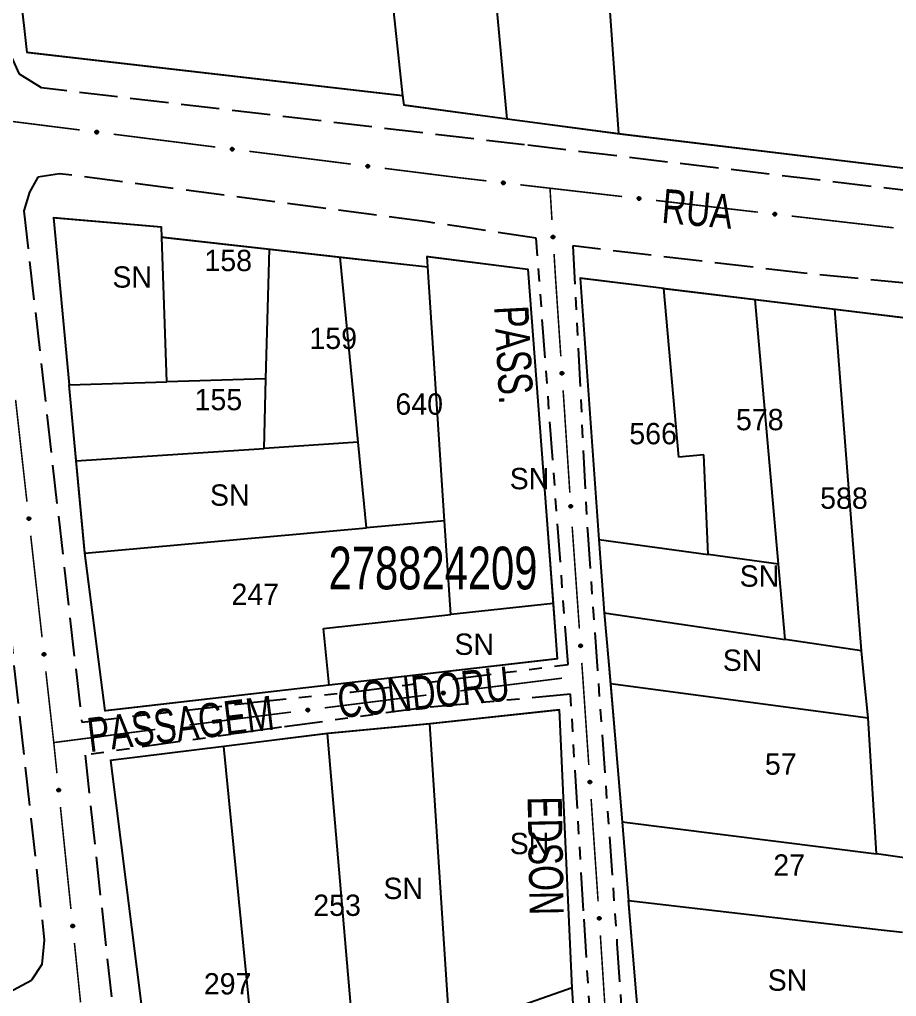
# Model space of a CAD drawing. Extents: x 203555 to 204724, y 4873703 to 4874787.
# Drawn here: x 204043.3 to 204146, y 4874334.5 to 4874449 of the extents above; entities that cross this region are included whole.
import ezdxf
from ezdxf.enums import TextEntityAlignment as Align

# ---------------------------------------------------------------- set-up
doc = ezdxf.new("R2010")
doc.units = 0
doc.header["$LTSCALE"] = 1.5
doc.header["$MEASUREMENT"] = 0
doc.linetypes.add('TRACO_11', pattern=[8, 3, -1, 3, -1])
doc.linetypes.add('TRACO_25', pattern=[8, 3, -1, 1, -1, 1, -1])
for name, color, linetype in [('CD_MALHA_LOTES', 7, 'CONTINUOUS'), ('CD_TXT_QUADRA', 7, 'CONTINUOUS'), ('RU-QUADRA', 210, 'CONTINUOUS'), ('SV-EIXO-RUA-N-PAV', 6, 'CONTINUOUS'), ('SV-EIXO-RUA-PAV', 20, 'CONTINUOUS'), ('SV-RUA-NAO-PAV', 7, 'CONTINUOUS'), ('SV-RUA-PAVIM', 7, 'CONTINUOUS'), ('SV-TXT-RUA-N-PAV', 7, 'CONTINUOUS'), ('SV-TXT-RUA-PAV', 7, 'CONTINUOUS'), ('Th_NmrPort', 1, 'CONTINUOUS')]:
    doc.layers.add(name, color=color, linetype=linetype)
doc.styles.add('ARIAL', font='ARIAL.SHX')

msp = doc.modelspace()

# ---------------------------------------------------------------- linework, layer by layer
at = {"layer": 'CD_MALHA_LOTES', "linetype": 'Continuous', "flags": 128}
for points in [[(204110.669597, 4874474.273511), (204112.244715, 4874452.127992), (204113.421786, 4874435.578853)], [(204100.391114, 4874437.32182), (204099.020913, 4874452.128158), (204097.095716, 4874472.931751)], [(204044.162449, 4874445.107003), (204043.367915, 4874452.12886), (204041.786301, 4874466.106689)], [(204088.182078, 4874440.041908), (204086.87314, 4874452.128311), (204085.888532, 4874461.219937)], [(204088.182078, 4874440.041908), (204044.162449, 4874445.107003)], [(204088.301531, 4874438.938908), (204088.182078, 4874440.041908)], [(204100.391114, 4874437.32182), (204088.301531, 4874438.938908)], [(204113.421786, 4874435.578853), (204100.391114, 4874437.32182)], [(204160.623454, 4874429.905369), (204113.421786, 4874435.578853)], [(204059.887091, 4874424.663925), (204047.247891, 4874425.743962)], [(204047.247891, 4874425.743962), (204049.082233, 4874406.186812)], [(204059.926718, 4874423.500231), (204059.887091, 4874424.663925)], [(204060.504549, 4874406.540238), (204059.926718, 4874423.500231)], [(204059.926718, 4874423.500231), (204072.555372, 4874422.07979)], [(204072.135786, 4874406.899502), (204072.555372, 4874422.07979)], [(204072.555372, 4874422.07979), (204080.813484, 4874421.150938)], [(204082.932221, 4874399.462028), (204080.813484, 4874421.150938)], [(204080.813484, 4874421.150938), (204091.078193, 4874419.996389)], [(204091.078193, 4874419.996389), (204090.99602, 4874421.230349)], [(204090.99602, 4874421.230349), (204102.820481, 4874419.72175)], [(204093.057688, 4874390.270843), (204091.078193, 4874419.996389)], [(204102.820481, 4874419.72175), (204105.753404, 4874380.57407)], [(204118.728178, 4874417.48487), (204108.929471, 4874418.677091)], [(204108.929471, 4874418.677091), (204111.137149, 4874388.086505)], [(204118.728178, 4874417.48487), (204129.43517, 4874416.182138)], [(204120.495704, 4874397.715637), (204118.728178, 4874417.48487)], [(204129.43517, 4874416.182138), (204138.75716, 4874415.04792)], [(204132.16624, 4874385.169479), (204129.43517, 4874416.182138)], [(204141.888458, 4874375.017146), (204138.75716, 4874415.04792)], [(204138.75716, 4874415.04792), (204151.47935, 4874413.499996)], [(204049.082233, 4874406.186812), (204060.504549, 4874406.540238)], [(204049.916678, 4874397.290227), (204049.082233, 4874406.186812)], [(204072.135786, 4874406.899502), (204060.504549, 4874406.540238)], [(204071.910172, 4874398.736985), (204072.135786, 4874406.899502)], [(204082.932221, 4874399.462028), (204071.910172, 4874398.736985)], [(204083.925553, 4874389.448162), (204082.932221, 4874399.462028)], [(204049.916678, 4874397.290227), (204071.910172, 4874398.736985)], [(204050.931006, 4874386.475805), (204049.916678, 4874397.290227)], [(204123.414896, 4874397.999219), (204120.495704, 4874397.715637)], [(204123.929199, 4874386.312071), (204123.414896, 4874397.999219)], [(204093.057688, 4874390.270843), (204083.925553, 4874389.448162)], [(204093.79026, 4874379.270005), (204093.057688, 4874390.270843)], [(204050.931006, 4874386.475805), (204083.925553, 4874389.448162)], [(204111.137149, 4874388.086505), (204111.758145, 4874379.4817)], [(204111.137149, 4874388.086505), (204123.929199, 4874386.312071)], [(204053.297262, 4874367.998407), (204050.931006, 4874386.475805)], [(204132.16624, 4874385.169479), (204123.929199, 4874386.312071)], [(204132.943566, 4874376.342553), (204132.16624, 4874385.169479)], [(204105.753404, 4874380.57407), (204093.79026, 4874379.270005)], [(204105.753404, 4874380.57407), (204106.239305, 4874374.088422)], [(204078.878251, 4874377.644494), (204093.79026, 4874379.270005)], [(204111.758145, 4874379.4817), (204112.46806, 4874371.203996)], [(204111.758145, 4874379.4817), (204132.943566, 4874376.342553)], [(204079.527408, 4874371.015706), (204078.878251, 4874377.644494)], [(204141.888458, 4874375.017146), (204132.943566, 4874376.342553)], [(204106.239305, 4874374.088422), (204079.527408, 4874371.015706)], [(204142.672449, 4874367.194908), (204142.17377, 4874372.170453), (204141.888458, 4874375.017146)], [(204079.527408, 4874371.015706), (204053.297262, 4874367.998407)], [(204112.46806, 4874371.203996), (204113.858229, 4874354.994411)], [(204112.46806, 4874371.203996), (204142.672449, 4874367.194908)], [(204106.498248, 4874368.10084), (204091.333588, 4874366.475752)], [(204107.989494, 4874335.543295), (204106.498248, 4874368.10084)], [(204143.637309, 4874351.26533), (204142.672449, 4874367.194908)], [(204091.333588, 4874366.475752), (204079.325809, 4874365.339643)], [(204093.657364, 4874330.514279), (204091.333588, 4874366.475752)], [(204079.325809, 4874365.339643), (204067.183843, 4874363.836744)], [(204082.670389, 4874326.659049), (204079.325809, 4874365.339643)], [(204067.183843, 4874363.836744), (204053.938872, 4874362.197318)], [(204071.276255, 4874322.660949), (204067.183843, 4874363.836744)], [(204053.938872, 4874362.197318), (204059.425802, 4874318.502732)], [(204113.858229, 4874354.994411), (204143.637309, 4874351.26533)], [(204113.858229, 4874354.994411), (204114.61271, 4874345.765766)], [(204148.03062, 4874350.638708), (204143.637309, 4874351.26533)], [(204115.980997, 4874329.029193), (204114.61271, 4874345.765766)], [(204144.177388, 4874342.348783), (204146.698655, 4874342.057384)], [(204107.989494, 4874335.543295), (204093.657364, 4874330.514279)], [(204108.807931, 4874322.726576), (204107.989494, 4874335.543295)]]:
    msp.add_lwpolyline(points, dxfattribs=at)
at = {"layer": 'CD_MALHA_LOTES', "linetype": 'Continuous'}
msp.add_lwpolyline([(204114.61271, 4874345.765766), (204144.177388, 4874342.348783)], dxfattribs=at)
at = {"layer": 'RU-QUADRA', "linetype": 'Continuous', "const_width": 0.18, "flags": 128}
for points in [[(204278.310946, 4874452.125898), (204277.96241, 4874415.801616), (204263.960346, 4874417.484618), (204203.123939, 4874424.796952), (204177.706944, 4874427.85199), (204160.623454, 4874429.905369), (204113.421786, 4874435.578853), (204100.391114, 4874437.32182), (204088.301531, 4874438.938908), (204088.182078, 4874440.041908), (204044.162449, 4874445.107003), (204043.367915, 4874452.12886)], [(204151.47935, 4874413.499996), (204138.75716, 4874415.04792), (204129.43517, 4874416.182138), (204118.728178, 4874417.48487), (204108.929471, 4874418.677091), (204111.137149, 4874388.086505), (204111.758145, 4874379.4817), (204112.46806, 4874371.203996), (204113.858229, 4874354.994411), (204114.61271, 4874345.765766), (204115.980997, 4874329.029193)], [(204109.603859, 4874310.26233), (204107.989494, 4874335.543295), (204106.498248, 4874368.10084), (204091.333588, 4874366.475752), (204079.325809, 4874365.339643), (204067.183843, 4874363.836744), (204053.938872, 4874362.197318), (204059.425802, 4874318.502732)]]:
    msp.add_lwpolyline(points, dxfattribs=at)
msp.add_lwpolyline([(204053.297262, 4874367.998407), (204106.239305, 4874374.088422), (204102.820481, 4874419.72175), (204090.99602, 4874421.230349), (204091.078193, 4874419.996389), (204059.926718, 4874423.500231), (204059.887091, 4874424.663925), (204047.247891, 4874425.743962), (204049.082233, 4874406.186812), (204049.916678, 4874397.290227), (204050.931006, 4874386.475805)], close=True, dxfattribs=at)
at = {"layer": 'SV-EIXO-RUA-N-PAV', "const_width": 0.18}
for points in [[(204105.445066, 4874428.49592), (204105.400585, 4874429.217137)], [(204105.629737, 4874425.501609), (204105.445066, 4874428.49592)], [(204106.054149, 4874418.62007), (204105.875965, 4874421.509195)], [(204106.061245, 4874418.514924), (204106.054149, 4874418.62007)], [(204106.667228, 4874409.535348), (204106.061245, 4874418.514924)], [(204107.081178, 4874403.401374), (204106.936554, 4874405.544425)], [(204107.136705, 4874402.551111), (204107.081178, 4874403.401374)], [(204107.723211, 4874393.570241), (204107.136705, 4874402.551111)], [(204108.841375, 4874377.609381), (204107.996419, 4874389.579596)], [(204109.228601, 4874372.123686), (204109.123028, 4874373.619309)], [(204094.896349, 4874370.337736), (204106.804254, 4874371.821587)], [(204109.262728, 4874371.624195), (204109.228601, 4874372.123686)], [(204109.944368, 4874361.647454), (204109.262728, 4874371.624195)], [(204079.020738, 4874368.346517), (204090.927395, 4874369.840342)], [(204068.106705, 4874366.974018), (204068.941071, 4874367.081909)], [(204068.941071, 4874367.081909), (204075.051852, 4874367.848576)], [(204063.147991, 4874366.332805), (204068.106705, 4874366.974018)], [(204047.280105, 4874364.280922), (204059.181019, 4874365.819834)], [(204110.255629, 4874357.091723), (204110.217025, 4874357.656757)], [(204110.285161, 4874356.659081), (204110.255629, 4874357.091723)], [(204111.034271, 4874345.684619), (204110.285161, 4874356.659081)], [(204112.029588, 4874330.342297), (204111.299871, 4874341.693454)]]:
    msp.add_lwpolyline(points, dxfattribs=at)
at = {"layer": 'SV-EIXO-RUA-N-PAV'}
for points in [[(204105.651824, 4874423.355218), (204105.614722, 4874423.387084), (204105.589351, 4874423.422059), (204105.576586, 4874423.45732), (204105.573431, 4874423.49142), (204105.574132, 4874423.526671), (204105.58268, 4874423.562054), (204105.600867, 4874423.599224), (204105.632572, 4874423.636667), (204105.670108, 4874423.660302), (204105.704008, 4874423.674666), (204105.739377, 4874423.680003), (204105.773609, 4874423.678748), (204105.81007, 4874423.668653), (204105.847558, 4874423.649855), (204105.884436, 4874423.617063), (204105.909074, 4874423.582605), (204105.920526, 4874423.548174), (204105.925666, 4874423.512583), (204105.924519, 4874423.476604), (204105.915928, 4874423.44192), (204105.896933, 4874423.404209), (204105.864085, 4874423.368239), (204105.829997, 4874423.343273), (204105.795736, 4874423.331341), (204105.760583, 4874423.327069), (204105.725219, 4874423.327343), (204105.689293, 4874423.334455), (204105.651824, 4874423.355218)], [(204106.701735, 4874407.38912), (204106.664449, 4874407.420771), (204106.638876, 4874407.455598), (204106.625908, 4874407.490785), (204106.622555, 4874407.524867), (204106.623053, 4874407.56012), (204106.631396, 4874407.595552), (204106.649367, 4874407.632827), (204106.680855, 4874407.670453), (204106.718254, 4874407.694305), (204106.75207, 4874407.708865), (204106.787407, 4874407.714407), (204106.821646, 4874407.71335), (204106.858165, 4874407.703466), (204106.895761, 4874407.684885), (204106.932829, 4874407.652307), (204106.957665, 4874407.617992), (204106.969316, 4874407.583628), (204106.974662, 4874407.548067), (204106.973723, 4874407.512082), (204106.965333, 4874407.477349), (204106.946556, 4874407.439529), (204106.913917, 4874407.403369), (204106.879974, 4874407.378206), (204106.845783, 4874407.366077), (204106.810655, 4874407.361601), (204106.77529, 4874407.36167), (204106.739324, 4874407.368574), (204106.701735, 4874407.38912)], [(204107.727624, 4874391.813462), (204107.690407, 4874391.845194), (204107.66491, 4874391.880076), (204107.652017, 4874391.915291), (204107.648739, 4874391.94938), (204107.649313, 4874391.984632), (204107.657733, 4874392.020046), (204107.675785, 4874392.057282), (204107.707354, 4874392.094839), (204107.744805, 4874392.11861), (204107.778653, 4874392.133097), (204107.814002, 4874392.138562), (204107.848238, 4874392.137431), (204107.884735, 4874392.127468), (204107.922291, 4874392.108805), (204107.959288, 4874392.076147), (204107.98405, 4874392.041778), (204107.995626, 4874392.007389), (204108.000895, 4874391.971817), (204107.999878, 4874391.935834), (204107.991413, 4874391.901118), (204107.972554, 4874391.863339), (204107.939837, 4874391.82725), (204107.905839, 4874391.802162), (204107.871622, 4874391.790106), (204107.836484, 4874391.785707), (204107.80112, 4874391.785853), (204107.765168, 4874391.792835), (204107.727624, 4874391.813462)], [(204108.882511, 4874375.46327), (204108.845128, 4874375.494806), (204108.819447, 4874375.529554), (204108.80637, 4874375.564701), (204108.802912, 4874375.598772), (204108.803301, 4874375.634027), (204108.811535, 4874375.669484), (204108.829391, 4874375.706814), (204108.860762, 4874375.744537), (204108.898087, 4874375.768504), (204108.931859, 4874375.783169), (204108.967178, 4874375.78882), (204109.00142, 4874375.787869), (204109.037969, 4874375.778098), (204109.075623, 4874375.759633), (204109.112791, 4874375.72717), (204109.137733, 4874375.692931), (204109.14949, 4874375.658604), (204109.154946, 4874375.62306), (204109.154118, 4874375.587072), (204109.145835, 4874375.552313), (204109.127176, 4874375.514435), (204109.094648, 4874375.478174), (204109.060783, 4874375.452907), (204109.02663, 4874375.440672), (204108.991516, 4874375.436088), (204108.956151, 4874375.436048), (204108.920163, 4874375.442841), (204108.882511, 4874375.46327)], [(204092.755572, 4874370.180651), (204092.785031, 4874370.219692), (204092.818333, 4874370.247221), (204092.852717, 4874370.262188), (204092.88655, 4874370.267491), (204092.921774, 4874370.269018), (204092.957627, 4874370.262722), (204092.995871, 4874370.24692), (204093.035242, 4874370.217643), (204093.061202, 4874370.181675), (204093.077678, 4874370.14875), (204093.085239, 4874370.11379), (204093.086149, 4874370.079546), (204093.078378, 4874370.042521), (204093.061986, 4874370.00392), (204093.031589, 4874369.965044), (204092.998755, 4874369.938278), (204092.965117, 4874369.924675), (204092.929922, 4874369.917296), (204092.893942, 4874369.916169), (204092.858784, 4874369.922552), (204092.819949, 4874369.939126), (204092.781975, 4874369.969636), (204092.754906, 4874370.002079), (204092.740834, 4874370.035517), (204092.73435, 4874370.070331), (204092.732389, 4874370.105641), (204092.737217, 4874370.141945), (204092.755572, 4874370.180651)], [(204076.880029, 4874368.188885), (204076.909488, 4874368.227926), (204076.94279, 4874368.255455), (204076.977174, 4874368.270422), (204077.011007, 4874368.275725), (204077.046231, 4874368.277252), (204077.082084, 4874368.270956), (204077.120328, 4874368.255154), (204077.159699, 4874368.225877), (204077.185659, 4874368.189909), (204077.202135, 4874368.156984), (204077.209696, 4874368.122023), (204077.210606, 4874368.08778), (204077.202835, 4874368.050755), (204077.186443, 4874368.012154), (204077.156046, 4874367.973278), (204077.123212, 4874367.946512), (204077.089574, 4874367.932909), (204077.054379, 4874367.92553), (204077.018399, 4874367.924403), (204076.983241, 4874367.930786), (204076.944406, 4874367.94736), (204076.906432, 4874367.97787), (204076.879363, 4874368.010313), (204076.865291, 4874368.043751), (204076.858807, 4874368.078565), (204076.856846, 4874368.113875), (204076.861674, 4874368.150179), (204076.880029, 4874368.188885)], [(204061.007894, 4874366.167065), (204061.037205, 4874366.206217), (204061.070402, 4874366.233873), (204061.10473, 4874366.24897), (204061.138542, 4874366.254401), (204061.17376, 4874366.256061), (204061.209636, 4874366.249901), (204061.247941, 4874366.234244), (204061.287422, 4874366.205117), (204061.313517, 4874366.169247), (204061.330119, 4874366.136385), (204061.337812, 4874366.101453), (204061.338852, 4874366.067213), (204061.331221, 4874366.030159), (204061.314975, 4874365.991496), (204061.284725, 4874365.952505), (204061.251993, 4874365.925615), (204061.218407, 4874365.911885), (204061.18324, 4874365.904373), (204061.147265, 4874365.903109), (204061.112083, 4874365.909359), (204061.073185, 4874365.925786), (204061.035096, 4874365.956152), (204061.007905, 4874365.988492), (204060.993706, 4874366.021877), (204060.98709, 4874366.056666), (204060.984995, 4874366.091968), (204060.989686, 4874366.12829), (204061.007894, 4874366.167065)], [(204109.980666, 4874359.501256), (204109.943354, 4874359.532876), (204109.917752, 4874359.567682), (204109.904754, 4874359.602858), (204109.901373, 4874359.636936), (204109.901841, 4874359.67219), (204109.910155, 4874359.70763), (204109.928094, 4874359.744919), (204109.959551, 4874359.782571), (204109.99693, 4874359.806454), (204110.030734, 4874359.821042), (204110.066067, 4874359.826614), (204110.100306, 4874359.825585), (204110.136833, 4874359.815732), (204110.174445, 4874359.797183), (204110.21154, 4874359.764636), (204110.236405, 4874359.730341), (204110.248084, 4874359.695987), (204110.25346, 4874359.660431), (204110.252551, 4874359.624445), (204110.24419, 4874359.589704), (204110.225445, 4874359.551869), (204110.192836, 4874359.515682), (204110.158914, 4874359.490491), (204110.124733, 4874359.478333), (204110.089609, 4874359.473828), (204110.054244, 4874359.473868), (204110.018272, 4874359.480741), (204109.980666, 4874359.501256)], [(204111.070433, 4874343.538418), (204111.033123, 4874343.570041), (204111.007523, 4874343.604848), (204110.994527, 4874343.640025), (204110.991149, 4874343.674104), (204110.991619, 4874343.709358), (204110.999935, 4874343.744796), (204111.017877, 4874343.782085), (204111.049336, 4874343.819735), (204111.086717, 4874343.843616), (204111.120522, 4874343.858202), (204111.155855, 4874343.863771), (204111.190094, 4874343.86274), (204111.22662, 4874343.852885), (204111.264231, 4874343.834333), (204111.301324, 4874343.801784), (204111.326187, 4874343.767487), (204111.337864, 4874343.733133), (204111.343238, 4874343.697576), (204111.342326, 4874343.66159), (204111.333963, 4874343.62685), (204111.315216, 4874343.589016), (204111.282604, 4874343.552831), (204111.248681, 4874343.527642), (204111.214499, 4874343.515486), (204111.179374, 4874343.510984), (204111.144009, 4874343.511025), (204111.108038, 4874343.517902), (204111.070433, 4874343.538418)]]:
    msp.add_lwpolyline(points, close=True, dxfattribs=at)
for points in [[(204105.589351, 4874423.422059), (204105.574132, 4874423.526671)], [(204105.600173, 4874423.406959), (204105.579936, 4874423.535587)], [(204105.614722, 4874423.387084), (204105.58268, 4874423.562054)], [(204105.632319, 4874423.373397), (204105.592649, 4874423.573283)], [(204105.651824, 4874423.355218), (204105.600867, 4874423.599224)], [(204105.672301, 4874423.345786), (204105.618814, 4874423.614543)], [(204105.689293, 4874423.334455), (204105.632572, 4874423.636667)], [(204105.707106, 4874423.335629), (204105.651182, 4874423.643882)], [(204105.725219, 4874423.327343), (204105.670108, 4874423.660302)], [(204105.741574, 4874423.330919), (204105.685585, 4874423.662409)], [(204105.760583, 4874423.327069), (204105.704008, 4874423.674666)], [(204105.77843, 4874423.331825), (204105.724409, 4874423.67574)], [(204105.795736, 4874423.331341), (204105.739377, 4874423.680003)], [(204105.813421, 4874423.340818), (204105.757179, 4874423.676394)], [(204105.829997, 4874423.343273), (204105.773609, 4874423.678748)], [(204105.847907, 4874423.357984), (204105.793178, 4874423.669045)], [(204105.864085, 4874423.368239), (204105.81007, 4874423.668653)], [(204105.878746, 4874423.389962), (204105.829512, 4874423.656247)], [(204105.896933, 4874423.404209), (204105.847558, 4874423.649855)], [(204105.903716, 4874423.428414), (204105.866938, 4874423.625745)], [(204105.915928, 4874423.44192), (204105.884436, 4874423.617063)], [(204105.919322, 4874423.463555), (204105.897639, 4874423.59346)], [(204105.924519, 4874423.476604), (204105.909074, 4874423.582605)], [(204106.638876, 4874407.455598), (204106.623053, 4874407.56012)], [(204106.649786, 4874407.440562), (204106.628805, 4874407.56907)], [(204106.664449, 4874407.420771), (204106.631396, 4874407.595552)], [(204106.682126, 4874407.407186), (204106.6413, 4874407.606839)], [(204106.701735, 4874407.38912), (204106.649367, 4874407.632827)], [(204106.722267, 4874407.379807), (204106.667225, 4874407.64825)], [(204106.739324, 4874407.368574), (204106.680855, 4874407.670453)], [(204106.757129, 4874407.369851), (204106.699423, 4874407.677776)], [(204106.77529, 4874407.36167), (204106.718254, 4874407.694305)], [(204106.791624, 4874407.365341), (204106.733718, 4874407.696501)], [(204106.810655, 4874407.361601), (204106.75207, 4874407.708865)], [(204106.828475, 4874407.36646), (204106.772464, 4874407.710057)], [(204106.845783, 4874407.366077), (204106.787407, 4874407.714407)], [(204106.863413, 4874407.375656), (204106.80523, 4874407.710901)], [(204106.879974, 4874407.378206), (204106.821646, 4874407.71335)], [(204106.897799, 4874407.39302), (204106.841271, 4874407.70376)], [(204106.913917, 4874407.403369), (204106.858165, 4874407.703466)], [(204106.928452, 4874407.425177), (204106.877678, 4874407.691173)], [(204106.946556, 4874407.439529), (204106.895761, 4874407.684885)], [(204106.9532, 4874407.463773), (204106.91528, 4874407.660887)], [(204106.965333, 4874407.477349), (204106.932829, 4874407.652307)], [(204106.968601, 4874407.499003), (204106.946167, 4874407.628781)], [(204106.973723, 4874407.512082), (204106.957665, 4874407.617992)], [(204107.66491, 4874391.880076), (204107.649313, 4874391.984632)], [(204107.675786, 4874391.865016), (204107.655084, 4874391.99357)], [(204107.690407, 4874391.845194), (204107.657733, 4874392.020046)], [(204107.708054, 4874391.83157), (204107.667661, 4874392.031312)], [(204107.727624, 4874391.813462), (204107.675785, 4874392.057282)], [(204107.748136, 4874391.804104), (204107.693677, 4874392.072666)], [(204107.765168, 4874391.792835), (204107.707354, 4874392.094839)], [(204107.782977, 4874391.794073), (204107.725939, 4874392.102122)], [(204107.80112, 4874391.785853), (204107.744805, 4874392.11861)], [(204107.817462, 4874391.789488), (204107.760274, 4874392.120773)], [(204107.836484, 4874391.785707), (204107.778653, 4874392.133097)], [(204107.854315, 4874391.790527), (204107.799049, 4874392.134245)], [(204107.871622, 4874391.790106), (204107.814002, 4874392.138562)], [(204107.889272, 4874391.799647), (204107.831817, 4874392.135017)], [(204107.905839, 4874391.802162), (204107.848238, 4874392.137431)], [(204107.923696, 4874391.816937), (204107.867842, 4874392.127798)], [(204107.939837, 4874391.82725), (204107.884735, 4874392.127468)], [(204107.954419, 4874391.849027), (204107.904222, 4874392.115132)], [(204107.972554, 4874391.863339), (204107.922291, 4874392.108805)], [(204107.97925, 4874391.887569), (204107.941758, 4874392.084765)], [(204107.991413, 4874391.901118), (204107.959288, 4874392.076147)], [(204107.994728, 4874391.922766), (204107.972576, 4874392.052592)], [(204107.999878, 4874391.935834), (204107.98405, 4874392.041778)], [(204108.819447, 4874375.529554), (204108.803301, 4874375.634027)], [(204108.830403, 4874375.514551), (204108.809025, 4874375.642994)], [(204108.845128, 4874375.494806), (204108.811535, 4874375.669484)], [(204108.862846, 4874375.481275), (204108.821404, 4874375.680802)], [(204108.882511, 4874375.46327), (204108.829391, 4874375.706814)], [(204108.903072, 4874375.454021), (204108.847201, 4874375.722292)], [(204108.920163, 4874375.442841), (204108.860762, 4874375.744537)], [(204108.937965, 4874375.444172), (204108.879308, 4874375.751917)], [(204108.956151, 4874375.436048), (204108.898087, 4874375.768504)], [(204108.972474, 4874375.439769), (204108.913544, 4874375.770749)], [(204108.991516, 4874375.436088), (204108.931859, 4874375.783169)], [(204109.00932, 4874375.441002), (204108.952249, 4874375.784424)], [(204109.02663, 4874375.440672), (204108.967178, 4874375.78882)], [(204109.04423, 4874375.450306), (204108.985012, 4874375.785369)], [(204109.060783, 4874375.452907), (204109.00142, 4874375.787869)], [(204109.078562, 4874375.467776), (204109.021074, 4874375.778339)], [(204109.094648, 4874375.478174), (204109.037969, 4874375.778098)], [(204109.109116, 4874375.500027), (204109.057521, 4874375.765865)], [(204109.127176, 4874375.514435), (204109.075623, 4874375.759633)], [(204109.133744, 4874375.538699), (204109.095216, 4874375.735696)], [(204109.145835, 4874375.552313), (204109.112791, 4874375.72717)], [(204109.149037, 4874375.573977), (204109.126202, 4874375.703685)], [(204109.154118, 4874375.587072), (204109.137733, 4874375.692931)], [(204092.732389, 4874370.105641), (204093.061202, 4874370.181675)], [(204092.73435, 4874370.070331), (204093.077678, 4874370.14875)], [(204092.736991, 4874370.089545), (204093.064282, 4874370.166363)], [(204092.737217, 4874370.141945), (204093.035242, 4874370.217643)], [(204092.739514, 4874370.124242), (204093.043619, 4874370.199526)], [(204092.740223, 4874370.052819), (204093.080039, 4874370.128458)], [(204092.740834, 4874370.035517), (204093.085239, 4874370.11379)], [(204092.747453, 4874370.159618), (204093.012294, 4874370.229976)], [(204092.751409, 4874370.018467), (204093.082762, 4874370.095795)], [(204092.754906, 4874370.002079), (204093.086149, 4874370.079546)], [(204092.755572, 4874370.180651), (204092.995871, 4874370.24692)], [(204092.770719, 4874369.985134), (204093.077701, 4874370.059404)], [(204092.772482, 4874370.201265), (204092.969464, 4874370.253483)], [(204092.781975, 4874369.969636), (204093.078378, 4874370.042521)], [(204092.785031, 4874370.219692), (204092.957627, 4874370.262722)], [(204092.803947, 4874370.235467), (204092.93104, 4874370.263789)], [(204092.804582, 4874369.956377), (204093.067225, 4874370.022334)], [(204092.818333, 4874370.247221), (204092.921774, 4874370.269018)], [(204092.819949, 4874369.939126), (204093.061986, 4874370.00392)], [(204092.844534, 4874369.933885), (204093.039147, 4874369.983056)], [(204092.858784, 4874369.922552), (204093.031589, 4874369.965044)], [(204092.88059, 4874369.920531), (204093.008867, 4874369.950377)], [(204092.893942, 4874369.916169), (204092.998755, 4874369.938278)], [(204076.856846, 4874368.113875), (204077.185659, 4874368.189909)], [(204076.858807, 4874368.078565), (204077.202135, 4874368.156984)], [(204076.861448, 4874368.097779), (204077.188739, 4874368.174597)], [(204076.861674, 4874368.150179), (204077.159699, 4874368.225877)], [(204076.863971, 4874368.132476), (204077.168076, 4874368.20776)], [(204076.86468, 4874368.061053), (204077.204496, 4874368.136692)], [(204076.865291, 4874368.043751), (204077.209696, 4874368.122023)], [(204076.87191, 4874368.167852), (204077.136751, 4874368.23821)], [(204076.875866, 4874368.026701), (204077.207219, 4874368.104029)], [(204076.879363, 4874368.010313), (204077.210606, 4874368.08778)], [(204076.880029, 4874368.188885), (204077.120328, 4874368.255154)], [(204076.895176, 4874367.993368), (204077.202158, 4874368.067638)], [(204076.896939, 4874368.209499), (204077.093921, 4874368.261716)], [(204076.906432, 4874367.97787), (204077.202835, 4874368.050755)], [(204076.909488, 4874368.227926), (204077.082084, 4874368.270956)], [(204076.928404, 4874368.243701), (204077.055497, 4874368.272023)], [(204076.929039, 4874367.964611), (204077.191682, 4874368.030568)], [(204076.94279, 4874368.255455), (204077.046231, 4874368.277252)], [(204076.944406, 4874367.94736), (204077.186443, 4874368.012154)], [(204076.968991, 4874367.942119), (204077.163604, 4874367.99129)], [(204076.983241, 4874367.930786), (204077.156046, 4874367.973278)], [(204077.005047, 4874367.928765), (204077.133324, 4874367.958611)], [(204077.018399, 4874367.924403), (204077.123212, 4874367.946512)], [(204060.984995, 4874366.091968), (204061.313517, 4874366.169247)], [(204060.98709, 4874366.056666), (204061.330119, 4874366.136385)], [(204060.989658, 4874366.075889), (204061.316656, 4874366.153946)], [(204060.989686, 4874366.12829), (204061.287422, 4874366.205117)], [(204060.99205, 4874366.110596), (204061.295867, 4874366.187031)], [(204060.99303, 4874366.039176), (204061.332557, 4874366.116102)], [(204060.993706, 4874366.021877), (204061.337812, 4874366.101453)], [(204060.999854, 4874366.146002), (204061.264427, 4874366.217363)], [(204061.004346, 4874366.004867), (204061.335403, 4874366.083449)], [(204061.007894, 4874366.167065), (204061.247941, 4874366.234244)], [(204061.007905, 4874365.988492), (204061.338852, 4874366.067213)], [(204061.023781, 4874365.971607), (204061.33048, 4874366.047039)], [(204061.024726, 4874366.187743), (204061.221508, 4874366.240706)], [(204061.035096, 4874365.956152), (204061.331221, 4874366.030159)], [(204061.037205, 4874366.206217), (204061.209636, 4874366.249901)], [(204061.056061, 4874366.222064), (204061.183045, 4874366.250867)], [(204061.070402, 4874366.233873), (204061.17376, 4874366.256061)], [(204061.057753, 4874365.942979), (204061.320144, 4874366.00993)], [(204061.073185, 4874365.925786), (204061.314975, 4874365.991496)], [(204061.09779, 4874365.920638), (204061.292216, 4874365.970545)], [(204061.112083, 4874365.909359), (204061.284725, 4874365.952505)], [(204061.133897, 4874365.907421), (204061.262059, 4874365.937752)], [(204061.147265, 4874365.903109), (204061.251993, 4874365.925615)], [(204109.917752, 4874359.567682), (204109.901841, 4874359.67219)], [(204109.928674, 4874359.552654), (204109.907585, 4874359.681145)], [(204109.943354, 4874359.532876), (204109.910155, 4874359.70763)], [(204109.961042, 4874359.519305), (204109.920049, 4874359.718925)], [(204109.980666, 4874359.501256), (204109.928094, 4874359.744919)], [(204110.001206, 4874359.49196), (204109.94594, 4874359.760357)], [(204110.018272, 4874359.480741), (204109.959551, 4874359.782571)], [(204110.036076, 4874359.482033), (204109.978113, 4874359.789909)], [(204110.054244, 4874359.473868), (204109.99693, 4874359.806454)], [(204110.070575, 4874359.477552), (204110.012392, 4874359.808664)], [(204110.089609, 4874359.473828), (204110.030734, 4874359.821042)], [(204110.107425, 4874359.478702), (204110.051127, 4874359.822252)], [(204110.124733, 4874359.478333), (204110.066067, 4874359.826614)], [(204110.142355, 4874359.487927), (204110.083893, 4874359.823123)], [(204110.158914, 4874359.490491), (204110.100306, 4874359.825585)], [(204110.176727, 4874359.50532), (204110.119939, 4874359.816012)], [(204110.192836, 4874359.515682), (204110.136833, 4874359.815732)], [(204110.207353, 4874359.537502), (204110.156357, 4874359.803455)], [(204110.225445, 4874359.551869), (204110.174445, 4874359.797183)], [(204110.232068, 4874359.576118), (204110.193984, 4874359.773201)], [(204110.24419, 4874359.589704), (204110.21154, 4874359.764636)], [(204110.247441, 4874359.611361), (204110.224898, 4874359.741121)], [(204110.252551, 4874359.624445), (204110.236405, 4874359.730341)], [(204111.007523, 4874343.604848), (204110.991619, 4874343.709358)], [(204111.018444, 4874343.58982), (204110.997364, 4874343.718312)], [(204111.033123, 4874343.570041), (204110.999935, 4874343.744796)], [(204111.05081, 4874343.556469), (204111.00983, 4874343.756091)], [(204111.070433, 4874343.538418), (204111.017877, 4874343.782085)], [(204111.090972, 4874343.529121), (204111.035723, 4874343.797522)], [(204111.108038, 4874343.517902), (204111.049336, 4874343.819735)], [(204111.125842, 4874343.519192), (204111.067899, 4874343.827072)], [(204111.144009, 4874343.511025), (204111.086717, 4874343.843616)], [(204111.160341, 4874343.514708), (204111.102179, 4874343.845824)], [(204111.179374, 4874343.510984), (204111.120522, 4874343.858202)], [(204111.19719, 4874343.515856), (204111.140915, 4874343.85941)], [(204111.214499, 4874343.515486), (204111.155855, 4874343.863771)], [(204111.232121, 4874343.525079), (204111.17368, 4874343.860279)], [(204111.248681, 4874343.527642), (204111.190094, 4874343.86274)], [(204111.266494, 4874343.54247), (204111.209726, 4874343.853165)], [(204111.282604, 4874343.552831), (204111.22662, 4874343.852885)], [(204111.297122, 4874343.57465), (204111.246143, 4874343.840606)], [(204111.315216, 4874343.589016), (204111.264231, 4874343.834333)], [(204111.32184, 4874343.613265), (204111.283769, 4874343.81035)], [(204111.333963, 4874343.62685), (204111.301324, 4874343.801784)], [(204111.337215, 4874343.648507), (204111.31468, 4874343.778268)], [(204111.342326, 4874343.66159), (204111.326187, 4874343.767487)]]:
    msp.add_lwpolyline(points, dxfattribs=at)
at = {"layer": 'SV-EIXO-RUA-PAV', "const_width": 0.18}
for points in [[(204039.253664, 4874437.437256), (204050.325786, 4874436.043379)], [(204054.294461, 4874435.543759), (204066.200485, 4874434.044901)], [(204070.16916, 4874433.545281), (204082.075185, 4874432.046423)], [(204086.04386, 4874431.546803), (204093.98121, 4874430.547565)], [(204093.98121, 4874430.547565), (204094.707315, 4874430.456155)], [(204094.707315, 4874430.456155), (204097.953758, 4874430.079993)], [(204101.927174, 4874429.619597), (204104.907237, 4874429.2743)], [(204104.907237, 4874429.2743), (204105.400585, 4874429.217137)], [(204105.400585, 4874429.217137), (204113.848067, 4874428.243986)], [(204117.821786, 4874427.786212), (204129.742943, 4874426.412892)], [(204133.716663, 4874425.955119), (204145.63782, 4874424.581798)], [(204042.80791, 4874404.429512), (204044.136387, 4874392.503274)], [(204044.579212, 4874388.527861), (204045.907689, 4874376.601623)], [(204046.350515, 4874372.626211), (204047.236166, 4874364.675386)], [(204047.236166, 4874364.675386), (204047.280105, 4874364.280922)], [(204047.280105, 4874364.280922), (204047.64968, 4874360.696829)], [(204048.059966, 4874356.717927), (204049.290824, 4874344.781219)], [(204049.70111, 4874340.802317), (204050.419111, 4874333.839237)]]:
    msp.add_lwpolyline(points, dxfattribs=at)
at = {"layer": 'SV-EIXO-RUA-PAV'}
for points in [[(204052.181318, 4874435.920734), (204052.219521, 4874435.951271), (204052.258599, 4874435.969704), (204052.295618, 4874435.975697), (204052.329711, 4874435.972464), (204052.364217, 4874435.965227), (204052.397397, 4874435.950256), (204052.430542, 4874435.925482), (204052.461444, 4874435.887373), (204052.477696, 4874435.8461), (204052.485514, 4874435.810122), (204052.484189, 4874435.774377), (204052.476597, 4874435.740974), (204052.459906, 4874435.707023), (204052.434472, 4874435.673679), (204052.3954, 4874435.643533), (204052.356965, 4874435.625724), (204052.321007, 4874435.620868), (204052.28508, 4874435.622427), (204052.249941, 4874435.630237), (204052.217455, 4874435.645122), (204052.183929, 4874435.67079), (204052.154686, 4874435.709748), (204052.136486, 4874435.74788), (204052.131126, 4874435.78376), (204052.133458, 4874435.819096), (204052.140295, 4874435.853793), (204052.153956, 4874435.887773), (204052.181318, 4874435.920734)], [(204068.056017, 4874433.922256), (204068.094221, 4874433.952793), (204068.133299, 4874433.971227), (204068.170317, 4874433.97722), (204068.204411, 4874433.973986), (204068.238917, 4874433.966749), (204068.272097, 4874433.951778), (204068.305242, 4874433.927004), (204068.336144, 4874433.888895), (204068.352396, 4874433.847622), (204068.360213, 4874433.811644), (204068.358888, 4874433.7759), (204068.351297, 4874433.742496), (204068.334605, 4874433.708545), (204068.309171, 4874433.675201), (204068.2701, 4874433.645055), (204068.231665, 4874433.627246), (204068.195706, 4874433.62239), (204068.15978, 4874433.623949), (204068.12464, 4874433.63176), (204068.092155, 4874433.646644), (204068.058628, 4874433.672312), (204068.029385, 4874433.71127), (204068.011186, 4874433.749402), (204068.005825, 4874433.785282), (204068.008157, 4874433.820618), (204068.014995, 4874433.855316), (204068.028656, 4874433.889295), (204068.056017, 4874433.922256)], [(204083.930717, 4874431.923778), (204083.96892, 4874431.954315), (204084.007999, 4874431.972749), (204084.045017, 4874431.978742), (204084.07911, 4874431.975508), (204084.113616, 4874431.968271), (204084.146796, 4874431.9533), (204084.179941, 4874431.928526), (204084.210844, 4874431.890418), (204084.227096, 4874431.849144), (204084.234913, 4874431.813166), (204084.233588, 4874431.777422), (204084.225996, 4874431.744018), (204084.209305, 4874431.710067), (204084.183871, 4874431.676723), (204084.144799, 4874431.646577), (204084.106364, 4874431.628769), (204084.070406, 4874431.623912), (204084.034479, 4874431.625471), (204083.99934, 4874431.633282), (204083.966854, 4874431.648166), (204083.933328, 4874431.673835), (204083.904085, 4874431.712792), (204083.885885, 4874431.750924), (204083.880525, 4874431.786805), (204083.882857, 4874431.82214), (204083.889694, 4874431.856838), (204083.903355, 4874431.890817), (204083.930717, 4874431.923778)], [(204099.810411, 4874429.975682), (204099.848311, 4874430.006595), (204099.887205, 4874430.025413), (204099.924163, 4874430.031772), (204099.958286, 4874430.028875), (204099.992862, 4874430.021979), (204100.026188, 4874430.007336), (204100.059577, 4874429.982891), (204100.090854, 4874429.94509), (204100.107513, 4874429.903979), (204100.115685, 4874429.86808), (204100.114713, 4874429.832324), (204100.107452, 4874429.798847), (204100.091096, 4874429.764733), (204100.065993, 4874429.731139), (204100.027221, 4874429.700609), (204099.988964, 4874429.682421), (204099.953055, 4874429.67721), (204099.917115, 4874429.678415), (204099.8819, 4874429.685877), (204099.849269, 4874429.70044), (204099.815491, 4874429.725776), (204099.785864, 4874429.764443), (204099.767289, 4874429.802393), (204099.761575, 4874429.838219), (204099.763557, 4874429.873576), (204099.770052, 4874429.908339), (204099.783377, 4874429.942452), (204099.810411, 4874429.975682)], [(204115.704788, 4874428.140899), (204115.742668, 4874428.171838), (204115.78155, 4874428.190682), (204115.818503, 4874428.197065), (204115.852628, 4874428.19419), (204115.887209, 4874428.187318), (204115.920545, 4874428.172696), (204115.953949, 4874428.148273), (204115.985251, 4874428.110493), (204116.001937, 4874428.069393), (204116.010133, 4874428.033499), (204116.009185, 4874427.997743), (204116.001945, 4874427.964261), (204115.985613, 4874427.930136), (204115.960531, 4874427.896526), (204115.92178, 4874427.86597), (204115.883534, 4874427.847757), (204115.847629, 4874427.842522), (204115.811688, 4874427.843703), (204115.776468, 4874427.851142), (204115.743828, 4874427.865683), (204115.710033, 4874427.890997), (204115.680381, 4874427.929645), (204115.661781, 4874427.967583), (204115.656042, 4874428.003405), (204115.658002, 4874428.038763), (204115.664473, 4874428.073531), (204115.677776, 4874428.107652), (204115.704788, 4874428.140899)], [(204131.599665, 4874426.309806), (204131.637544, 4874426.340744), (204131.676426, 4874426.359588), (204131.713379, 4874426.365971), (204131.747505, 4874426.363097), (204131.782085, 4874426.356224), (204131.815421, 4874426.341603), (204131.848825, 4874426.31718), (204131.880127, 4874426.279399), (204131.896813, 4874426.238299), (204131.905009, 4874426.202406), (204131.904061, 4874426.166649), (204131.896822, 4874426.133168), (204131.880489, 4874426.099043), (204131.855408, 4874426.065432), (204131.816656, 4874426.034876), (204131.778411, 4874426.016664), (204131.742506, 4874426.011428), (204131.706565, 4874426.012609), (204131.671345, 4874426.020049), (204131.638704, 4874426.03459), (204131.604909, 4874426.059904), (204131.575257, 4874426.098551), (204131.556657, 4874426.136489), (204131.550919, 4874426.172311), (204131.552878, 4874426.207669), (204131.55935, 4874426.242437), (204131.572652, 4874426.276559), (204131.599665, 4874426.309806)], [(204044.451297, 4874390.670552), (204044.489925, 4874390.640554), (204044.516991, 4874390.606873), (204044.531479, 4874390.572284), (204044.536312, 4874390.538381), (204044.53735, 4874390.503139), (204044.530557, 4874390.467377), (204044.514226, 4874390.429356), (204044.484406, 4874390.390395), (204044.448081, 4874390.364937), (204044.41493, 4874390.348919), (204044.379868, 4874390.341843), (204044.345616, 4874390.341409), (204044.308702, 4874390.349693), (204044.270332, 4874390.366619), (204044.231881, 4874390.397553), (204044.205574, 4874390.430754), (204044.192438, 4874390.464578), (204044.185549, 4874390.499872), (204044.18492, 4874390.535864), (204044.191791, 4874390.57093), (204044.208902, 4874390.609532), (204044.239937, 4874390.647078), (204044.272752, 4874390.673695), (204044.306382, 4874390.687301), (204044.341282, 4874390.693302), (204044.376617, 4874390.694773), (204044.41285, 4874390.689441), (204044.451297, 4874390.670552)], [(204046.222599, 4874374.768901), (204046.261228, 4874374.738903), (204046.288293, 4874374.705222), (204046.302781, 4874374.670634), (204046.307614, 4874374.63673), (204046.308652, 4874374.601489), (204046.301859, 4874374.565727), (204046.285528, 4874374.527705), (204046.255708, 4874374.488744), (204046.219383, 4874374.463286), (204046.186233, 4874374.447268), (204046.15117, 4874374.440193), (204046.116918, 4874374.439758), (204046.080004, 4874374.448043), (204046.041634, 4874374.464969), (204046.003183, 4874374.495902), (204045.976876, 4874374.529104), (204045.963741, 4874374.562928), (204045.956851, 4874374.598222), (204045.956223, 4874374.634214), (204045.963093, 4874374.66928), (204045.980205, 4874374.707881), (204046.011239, 4874374.745428), (204046.044054, 4874374.772044), (204046.077684, 4874374.785651), (204046.112584, 4874374.791652), (204046.147919, 4874374.793122), (204046.184152, 4874374.787791), (204046.222599, 4874374.768901)], [(204047.949586, 4874358.861592), (204047.987967, 4874358.831279), (204048.014756, 4874358.797378), (204048.028961, 4874358.762672), (204048.033516, 4874358.72873), (204048.034266, 4874358.693481), (204048.027181, 4874358.657776), (204048.010539, 4874358.619889), (204047.980401, 4874358.581174), (204047.943869, 4874358.556014), (204047.910589, 4874358.540267), (204047.87547, 4874358.533479), (204047.841215, 4874358.533325), (204047.80437, 4874358.541911), (204047.76614, 4874358.55915), (204047.727944, 4874358.590397), (204047.701909, 4874358.623813), (204047.689051, 4874358.657743), (204047.68245, 4874358.693093), (204047.682116, 4874358.729088), (204047.689273, 4874358.764097), (204047.7067, 4874358.802557), (204047.73804, 4874358.839849), (204047.771072, 4874358.866196), (204047.804813, 4874358.879527), (204047.839761, 4874358.885242), (204047.875106, 4874358.886423), (204047.911294, 4874358.880796), (204047.949586, 4874358.861592)], [(204049.59073, 4874342.945982), (204049.629111, 4874342.915669), (204049.6559, 4874342.881768), (204049.670105, 4874342.847062), (204049.67466, 4874342.81312), (204049.67541, 4874342.777871), (204049.668325, 4874342.742166), (204049.651683, 4874342.704279), (204049.621545, 4874342.665563), (204049.585013, 4874342.640404), (204049.551733, 4874342.624657), (204049.516614, 4874342.617869), (204049.482359, 4874342.617715), (204049.445514, 4874342.626301), (204049.407284, 4874342.64354), (204049.369087, 4874342.674787), (204049.343053, 4874342.708203), (204049.330195, 4874342.742133), (204049.323594, 4874342.777482), (204049.32326, 4874342.813478), (204049.330417, 4874342.848487), (204049.347844, 4874342.886947), (204049.379184, 4874342.924238), (204049.412216, 4874342.950586), (204049.445956, 4874342.963917), (204049.480905, 4874342.969632), (204049.51625, 4874342.970813), (204049.552438, 4874342.965185), (204049.59073, 4874342.945982)]]:
    msp.add_lwpolyline(points, close=True, dxfattribs=at)
for points in [[(204052.140295, 4874435.853793), (204052.477696, 4874435.8461)], [(204052.140771, 4874435.837058), (204052.476892, 4874435.830502)], [(204052.151801, 4874435.870052), (204052.465078, 4874435.867747)], [(204052.153956, 4874435.887773), (204052.461444, 4874435.887373)], [(204052.168246, 4874435.902364), (204052.442262, 4874435.905001)], [(204052.181318, 4874435.920734), (204052.430542, 4874435.925482)], [(204052.202803, 4874435.936522), (204052.40658, 4874435.938374)], [(204052.219521, 4874435.951271), (204052.397397, 4874435.950256)], [(204052.241752, 4874435.961875), (204052.371901, 4874435.957868)], [(204052.258599, 4874435.969704), (204052.364217, 4874435.965227)], [(204052.131126, 4874435.78376), (204052.484189, 4874435.774377)], [(204052.133458, 4874435.819096), (204052.485514, 4874435.810122)], [(204052.134815, 4874435.800675), (204052.48278, 4874435.789877)], [(204052.136486, 4874435.74788), (204052.476597, 4874435.740974)], [(204052.137153, 4874435.764623), (204052.477336, 4874435.757555)], [(204052.147614, 4874435.727549), (204052.463428, 4874435.723548)], [(204052.154686, 4874435.709748), (204052.459906, 4874435.707023)], [(204052.173308, 4874435.691307), (204052.444104, 4874435.690224)], [(204052.183929, 4874435.67079), (204052.434472, 4874435.673679)], [(204052.206453, 4874435.659629), (204052.407181, 4874435.659114)], [(204052.217455, 4874435.645122), (204052.3954, 4874435.643533)], [(204052.238083, 4874435.637768), (204052.369756, 4874435.634945)], [(204052.249941, 4874435.630237), (204052.356965, 4874435.625724)], [(204068.005825, 4874433.785282), (204068.358888, 4874433.7759)], [(204068.008157, 4874433.820618), (204068.360213, 4874433.811644)], [(204068.009515, 4874433.802197), (204068.35748, 4874433.791399)], [(204068.011186, 4874433.749402), (204068.351297, 4874433.742496)], [(204068.011853, 4874433.766146), (204068.352036, 4874433.759077)], [(204068.014995, 4874433.855316), (204068.352396, 4874433.847622)], [(204068.015471, 4874433.838581), (204068.351592, 4874433.832024)], [(204068.022314, 4874433.729071), (204068.338127, 4874433.725071)], [(204068.026501, 4874433.871574), (204068.339777, 4874433.869269)], [(204068.028656, 4874433.889295), (204068.336144, 4874433.888895)], [(204068.029385, 4874433.71127), (204068.334605, 4874433.708545)], [(204068.042946, 4874433.903886), (204068.316961, 4874433.906523)], [(204068.048008, 4874433.692829), (204068.318804, 4874433.691746)], [(204068.056017, 4874433.922256), (204068.305242, 4874433.927004)], [(204068.058628, 4874433.672312), (204068.309171, 4874433.675201)], [(204068.077503, 4874433.938044), (204068.281279, 4874433.939896)], [(204068.081153, 4874433.661151), (204068.28188, 4874433.660636)], [(204068.092155, 4874433.646644), (204068.2701, 4874433.645055)], [(204068.094221, 4874433.952793), (204068.272097, 4874433.951778)], [(204068.112783, 4874433.63929), (204068.244455, 4874433.636467)], [(204068.116452, 4874433.963397), (204068.2466, 4874433.95939)], [(204068.12464, 4874433.63176), (204068.231665, 4874433.627246)], [(204068.133299, 4874433.971227), (204068.238917, 4874433.966749)], [(204083.880525, 4874431.786805), (204084.233588, 4874431.777422)], [(204083.882857, 4874431.82214), (204084.234913, 4874431.813166)], [(204083.884215, 4874431.80372), (204084.232179, 4874431.792921)], [(204083.885885, 4874431.750924), (204084.225996, 4874431.744018)], [(204083.886552, 4874431.767668), (204084.226735, 4874431.760599)], [(204083.889694, 4874431.856838), (204084.227096, 4874431.849144)], [(204083.89017, 4874431.840103), (204084.226291, 4874431.833546)], [(204083.897013, 4874431.730593), (204084.212827, 4874431.726593)], [(204083.9012, 4874431.873097), (204084.214477, 4874431.870791)], [(204083.903355, 4874431.890817), (204084.210844, 4874431.890418)], [(204083.904085, 4874431.712792), (204084.209305, 4874431.710067)], [(204083.917646, 4874431.905409), (204084.191661, 4874431.908045)], [(204083.922707, 4874431.694352), (204084.193503, 4874431.693268)], [(204083.930717, 4874431.923778), (204084.179941, 4874431.928526)], [(204083.933328, 4874431.673835), (204084.183871, 4874431.676723)], [(204083.952202, 4874431.939566), (204084.155979, 4874431.941419)], [(204083.955852, 4874431.662673), (204084.15658, 4874431.662159)], [(204083.966854, 4874431.648166), (204084.144799, 4874431.646577)], [(204083.96892, 4874431.954315), (204084.146796, 4874431.9533)], [(204083.987482, 4874431.640812), (204084.119155, 4874431.637989)], [(204083.991152, 4874431.964919), (204084.1213, 4874431.960913)], [(204083.99934, 4874431.633282), (204084.106364, 4874431.628769)], [(204084.007999, 4874431.972749), (204084.113616, 4874431.968271)], [(204099.761575, 4874429.838219), (204100.114713, 4874429.832324)], [(204099.763557, 4874429.873576), (204100.115685, 4874429.86808)], [(204099.765097, 4874429.85517), (204100.113152, 4874429.847809)], [(204099.767289, 4874429.802393), (204100.107452, 4874429.798847)], [(204099.767791, 4874429.819143), (204100.108027, 4874429.815435)], [(204099.770052, 4874429.908339), (204100.107513, 4874429.903979)], [(204099.770693, 4874429.89161), (204100.106862, 4874429.888373)], [(204099.778617, 4874429.782173), (204100.094455, 4874429.781292)], [(204099.781397, 4874429.924711), (204100.09468, 4874429.9255)], [(204099.783377, 4874429.942452), (204100.090854, 4874429.94509)], [(204099.785864, 4874429.764443), (204100.091096, 4874429.764733)], [(204099.797522, 4874429.957184), (204100.071498, 4874429.962527)], [(204099.804668, 4874429.746187), (204100.075462, 4874429.747778)], [(204099.810411, 4874429.975682), (204100.059577, 4874429.982891)], [(204099.815491, 4874429.725776), (204100.065993, 4874429.731139)], [(204099.83174, 4874429.991681), (204100.035488, 4874429.995546)], [(204099.838124, 4874429.714838), (204100.038847, 4874429.716306)], [(204099.848311, 4874430.006595), (204100.026188, 4874430.007336)], [(204099.849269, 4874429.70044), (204100.027221, 4874429.700609)], [(204099.869969, 4874429.69329), (204100.001663, 4874429.691768)], [(204099.870437, 4874430.017418), (204100.000618, 4874430.014697)], [(204099.8819, 4874429.685877), (204099.988964, 4874429.682421)], [(204099.887205, 4874430.025413), (204099.992862, 4874430.021979)], [(204115.656042, 4874428.003405), (204116.009185, 4874427.997743)], [(204115.658002, 4874428.038763), (204116.010133, 4874428.033499)], [(204115.659554, 4874428.020358), (204116.007613, 4874428.013226)], [(204115.661781, 4874427.967583), (204116.001945, 4874427.964261)], [(204115.662271, 4874427.984332), (204116.00251, 4874427.980849)], [(204115.664473, 4874428.073531), (204116.001937, 4874428.069393)], [(204115.665125, 4874428.056802), (204116.001297, 4874428.053787)], [(204115.673122, 4874427.94737), (204115.98896, 4874427.946698)], [(204115.675807, 4874428.08991), (204115.989091, 4874428.090905)], [(204115.677776, 4874428.107652), (204115.985251, 4874428.110493)], [(204115.680381, 4874427.929645), (204115.985613, 4874427.930136)], [(204115.691911, 4874428.122393), (204115.965884, 4874428.127917)], [(204115.699197, 4874427.911401), (204115.969989, 4874427.913171)], [(204115.704788, 4874428.140899), (204115.953949, 4874428.148273)], [(204115.710033, 4874427.890997), (204115.960531, 4874427.896526)], [(204115.726106, 4874428.156913), (204115.929852, 4874428.160913)], [(204115.732673, 4874427.880074), (204115.933396, 4874427.881674)], [(204115.742668, 4874428.171838), (204115.920545, 4874428.172696)], [(204115.743828, 4874427.865683), (204115.92178, 4874427.86597)], [(204115.764532, 4874427.858548), (204115.896227, 4874427.857112)], [(204115.764786, 4874428.182675), (204115.894969, 4874428.18004)], [(204115.776468, 4874427.851142), (204115.883534, 4874427.847757)], [(204115.78155, 4874428.190682), (204115.887209, 4874428.187318)], [(204131.550919, 4874426.172311), (204131.904061, 4874426.166649)], [(204131.552878, 4874426.207669), (204131.905009, 4874426.202406)], [(204131.55443, 4874426.189264), (204131.902489, 4874426.182133)], [(204131.556657, 4874426.136489), (204131.896822, 4874426.133168)], [(204131.557148, 4874426.153239), (204131.897386, 4874426.149756)], [(204131.55935, 4874426.242437), (204131.896813, 4874426.238299)], [(204131.560002, 4874426.225708), (204131.896174, 4874426.222693)], [(204131.567999, 4874426.116277), (204131.883837, 4874426.115604)], [(204131.570684, 4874426.258816), (204131.883967, 4874426.259812)], [(204131.572652, 4874426.276559), (204131.880127, 4874426.279399)], [(204131.575257, 4874426.098551), (204131.880489, 4874426.099043)], [(204131.586788, 4874426.2913), (204131.86076, 4874426.296824)], [(204131.594073, 4874426.080308), (204131.864866, 4874426.082077)], [(204131.599665, 4874426.309806), (204131.848825, 4874426.31718)], [(204131.604909, 4874426.059904), (204131.855408, 4874426.065432)], [(204131.620982, 4874426.32582), (204131.824728, 4874426.329819)], [(204131.62755, 4874426.04898), (204131.828272, 4874426.050581)], [(204131.637544, 4874426.340744), (204131.815421, 4874426.341603)], [(204131.638704, 4874426.03459), (204131.816656, 4874426.034876)], [(204131.659409, 4874426.027454), (204131.791104, 4874426.026018)], [(204131.659663, 4874426.351582), (204131.789846, 4874426.348947)], [(204131.671345, 4874426.020049), (204131.778411, 4874426.016664)], [(204131.676426, 4874426.359588), (204131.782085, 4874426.356224)], [(204044.18492, 4874390.535864), (204044.205574, 4874390.430754)], [(204044.189468, 4874390.549154), (204044.217531, 4874390.420476)], [(204044.191791, 4874390.57093), (204044.231881, 4874390.397553)], [(204044.203321, 4874390.585021), (204044.249786, 4874390.389745)], [(204044.208902, 4874390.609532), (204044.270332, 4874390.366619)], [(204044.226365, 4874390.624658), (204044.288671, 4874390.361125)], [(204044.239937, 4874390.647078), (204044.308702, 4874390.349693)], [(204044.255589, 4874390.658119), (204044.325592, 4874390.350135)], [(204044.272752, 4874390.673695), (204044.345616, 4874390.341409)], [(204044.289187, 4874390.676964), (204044.361909, 4874390.34457)], [(204044.306382, 4874390.687301), (204044.379868, 4874390.341843)], [(204044.323691, 4874390.687672), (204044.394608, 4874390.346839)], [(204044.341282, 4874390.693302), (204044.41493, 4874390.348919)], [(204044.360458, 4874390.690395), (204044.432727, 4874390.362069)], [(204044.376617, 4874390.694773), (204044.448081, 4874390.364937)], [(204044.395116, 4874390.68739), (204044.466174, 4874390.38227)], [(204044.41285, 4874390.689441), (204044.484406, 4874390.390395)], [(204044.430379, 4874390.678962), (204044.497056, 4874390.41317)], [(204044.451297, 4874390.670552), (204044.514226, 4874390.429356)], [(204044.471674, 4874390.653356), (204044.521154, 4874390.45567)], [(204044.489925, 4874390.640554), (204044.530557, 4874390.467377)], [(204044.505437, 4874390.62142), (204044.531993, 4874390.493947)], [(204044.516991, 4874390.606873), (204044.53735, 4874390.503139)], [(204045.956223, 4874374.634214), (204045.976876, 4874374.529104)], [(204045.96077, 4874374.647504), (204045.988833, 4874374.518825)], [(204045.963093, 4874374.66928), (204046.003183, 4874374.495902)], [(204045.974623, 4874374.683371), (204046.021088, 4874374.488094)], [(204045.980205, 4874374.707881), (204046.041634, 4874374.464969)], [(204045.997667, 4874374.723008), (204046.059973, 4874374.459475)], [(204046.011239, 4874374.745428), (204046.080004, 4874374.448043)], [(204046.026891, 4874374.756468), (204046.096895, 4874374.448485)], [(204046.044054, 4874374.772044), (204046.116918, 4874374.439758)], [(204046.060489, 4874374.775313), (204046.133212, 4874374.442919)], [(204046.077684, 4874374.785651), (204046.15117, 4874374.440193)], [(204046.094993, 4874374.786022), (204046.16591, 4874374.445189)], [(204046.112584, 4874374.791652), (204046.186233, 4874374.447268)], [(204046.13176, 4874374.788744), (204046.204029, 4874374.460419)], [(204046.147919, 4874374.793122), (204046.219383, 4874374.463286)], [(204046.166418, 4874374.78574), (204046.237476, 4874374.48062)], [(204046.184152, 4874374.787791), (204046.255708, 4874374.488744)], [(204046.201681, 4874374.777311), (204046.268358, 4874374.511519)], [(204046.222599, 4874374.768901), (204046.285528, 4874374.527705)], [(204046.242976, 4874374.751706), (204046.292456, 4874374.554019)], [(204046.261228, 4874374.738903), (204046.301859, 4874374.565727)], [(204046.276739, 4874374.71977), (204046.303295, 4874374.592297)], [(204046.288293, 4874374.705222), (204046.308652, 4874374.601489)], [(204047.682116, 4874358.729088), (204047.701909, 4874358.623813)], [(204047.686772, 4874358.742341), (204047.713781, 4874358.613437)], [(204047.689273, 4874358.764097), (204047.727944, 4874358.590397)], [(204047.700918, 4874358.778093), (204047.745784, 4874358.582443)], [(204047.7067, 4874358.802557), (204047.76614, 4874358.55915)], [(204047.724286, 4874358.81754), (204047.784434, 4874358.553506)], [(204047.73804, 4874358.839849), (204047.80437, 4874358.541911)], [(204047.753782, 4874358.850761), (204047.821264, 4874358.542215)], [(204047.771072, 4874358.866196), (204047.841215, 4874358.533325)], [(204047.787533, 4874358.86933), (204047.857534, 4874358.536352)], [(204047.804813, 4874358.879527), (204047.87547, 4874358.533479)], [(204047.822124, 4874358.879756), (204047.89025, 4874358.538354)], [(204047.839761, 4874358.885242), (204047.910589, 4874358.540267)], [(204047.858912, 4874358.882177), (204047.928493, 4874358.553272)], [(204047.875106, 4874358.886423), (204047.943869, 4874358.556014)], [(204047.893545, 4874358.87889), (204047.962103, 4874358.573199)], [(204047.911294, 4874358.880796), (204047.980401, 4874358.581174)], [(204047.928737, 4874358.870173), (204047.993237, 4874358.603844)], [(204047.949586, 4874358.861592), (204048.010539, 4874358.619889)], [(204047.969822, 4874358.844231), (204048.017682, 4874358.646146)], [(204047.987967, 4874358.831279), (204048.027181, 4874358.657776)], [(204048.003322, 4874358.812019), (204048.028834, 4874358.684333)], [(204048.014756, 4874358.797378), (204048.034266, 4874358.693481)], [(204049.32326, 4874342.813478), (204049.343053, 4874342.708203)], [(204049.327916, 4874342.826731), (204049.354925, 4874342.697827)], [(204049.330417, 4874342.848487), (204049.369087, 4874342.674787)], [(204049.342062, 4874342.862483), (204049.386928, 4874342.666833)], [(204049.347844, 4874342.886947), (204049.407284, 4874342.64354)], [(204049.36543, 4874342.90193), (204049.425578, 4874342.637896)], [(204049.379184, 4874342.924238), (204049.445514, 4874342.626301)], [(204049.394926, 4874342.93515), (204049.462408, 4874342.626605)], [(204049.412216, 4874342.950586), (204049.482359, 4874342.617715)], [(204049.428677, 4874342.95372), (204049.498678, 4874342.620742)], [(204049.445956, 4874342.963917), (204049.516614, 4874342.617869)], [(204049.463268, 4874342.964146), (204049.531394, 4874342.622744)], [(204049.480905, 4874342.969632), (204049.551733, 4874342.624657)], [(204049.500056, 4874342.966567), (204049.569636, 4874342.637662)], [(204049.51625, 4874342.970813), (204049.585013, 4874342.640404)], [(204049.534688, 4874342.96328), (204049.603247, 4874342.657588)], [(204049.552438, 4874342.965185), (204049.621545, 4874342.665563)], [(204049.569881, 4874342.954563), (204049.634381, 4874342.688234)], [(204049.59073, 4874342.945982), (204049.651683, 4874342.704279)], [(204049.610965, 4874342.92862), (204049.658826, 4874342.730536)], [(204049.629111, 4874342.915669), (204049.668325, 4874342.742166)], [(204049.644466, 4874342.896409), (204049.669978, 4874342.768723)], [(204049.6559, 4874342.881768), (204049.67541, 4874342.777871)]]:
    msp.add_lwpolyline(points, dxfattribs=at)
at = {"layer": 'SV-RUA-NAO-PAV', "linetype": 'TRACO_25'}
for points in [[(203990.700732, 4874438.139918, 8.989045), (203978.964308, 4874337.45608, 9.190407), (204002.054775, 4874336.209583, 9.345301), (204014.127753, 4874335.527855, 9.36079), (204041.961469, 4874335.006603, 9.213641), (204044.67481, 4874336.448648, 9.143939)], [(204050.55361, 4874366.669971, 8.423681), (204070.023767, 4874368.915598, 8.865129), (204082.122848, 4874370.195298, 8.810917), (204107.511473, 4874373.434475, 8.199085), (204103.788455, 4874423.384977, 7.703424)], [(204108.075021, 4874422.455713, 7.757638), (204109.77915, 4874389.143259, 8.160361), (204113.246718, 4874340.747777, 8.896109), (204116.242979, 4874295.881419, 9.314322), (204120.546836, 4874250.077858, 9.802238)], [(204118.359854, 4874250.119449, 9.794494), (204115.343384, 4874263.248235, 9.577642), (204111.962181, 4874303.164624, 9.275599), (204109.325652, 4874344.584719, 8.694746), (204107.80566, 4874369.932942, 8.253298), (204090.639771, 4874368.353985, 8.71798), (204073.95406, 4874366.071553, 8.71798), (204050.93859, 4874362.819539, 8.477895)]]:
    msp.add_polyline3d(points, dxfattribs=at)
at = {"layer": 'SV-RUA-PAVIM', "linetype": 'TRACO_11'}
for points in [[(204280.155535, 4874412.869502, 6.580443), (204251.81331, 4874416.638003, 6.805039), (204207.442045, 4874421.526785, 6.92121), (204160.874215, 4874427.297011, 7.347168), (204102.420512, 4874434.294423, 7.594998), (204045.842206, 4874440.973587, 7.610488), (204043.263006, 4874442.597021, 7.610488), (204041.661612, 4874446.131488, 7.610488), (204041.009671, 4874452.12889, 6.820529)], [(203990.700732, 4874438.139918, 7.94351), (204036.150915, 4874432.866138, 8.028702), (204042.620988, 4874373.320208, 8.73347), (204046.169057, 4874341.127235, 9.120705), (204045.893733, 4874338.29858, 9.143939), (204044.67481, 4874336.448648, 9.143939)], [(204045.401281, 4874430.494156, 7.703424), (204044.450497, 4874428.744084, 7.749893), (204043.774993, 4874426.577015, 8.013212), (204050.55361, 4874366.669971, 8.462405)], [(204103.788455, 4874423.384977, 7.703424), (204091.025987, 4874425.26666, 7.703424), (204047.959711, 4874430.921853, 7.703424), (204045.401281, 4874430.494156, 7.703424)], [(204183.287444, 4874414.517914, 7.447849), (204135.135602, 4874419.260601, 7.602743), (204108.075021, 4874422.455713, 7.757638)], [(204050.93859, 4874362.819539, 8.462405), (204057.442491, 4874303.361777, 9.074237), (204062.57304, 4874258.672822, 9.407259), (204067.51478, 4874220.753269, 9.422748), (204072.741164, 4874177.394661, 9.027768), (204078.270355, 4874122.226456, 8.841895), (204084.304672, 4874073.346178, 8.299767), (204084.523685, 4874067.383577, 8.299767), (204084.229873, 4874061.640646, 8.299767), (204083.547942, 4874056.324932, 8.299767), (204082.295817, 4874050.253054, 8.245553), (204080.718673, 4874044.986659, 8.22232), (204079.224708, 4874040.324215, 8.067426), (204077.556349, 4874035.382506, 8.067426), (204070.650031, 4874020.319027, 8.067426), (204063.407692, 4874004.503005, 7.69568), (204063.034014, 4874002.515892, 7.69568)]]:
    msp.add_polyline3d(points, dxfattribs=at)

# ---------------------------------------------------------------- texts
at = {"layer": 'CD_TXT_QUADRA', "style": 'ARIAL', "width": 0.7}
msp.add_text('278824209', height=5, dxfattribs=at).set_placement((204079.463754, 4874382.224771))
at = {"layer": 'SV-TXT-RUA-N-PAV', "style": 'ARIAL', "width": 0.7}
for s, rotation, p in [('PASS.', 273, (204098.862614, 4874415.354711)), ('CONDORU', 6, (204080.736887, 4874367.128069)), ('PASSAGEM', 7, (204051.487526, 4874363.151182)), ('EDSON', 271, (204102.775448, 4874357.941402))]:
    msp.add_text(s, height=4, rotation=rotation, dxfattribs=at).set_placement(p)
at = {"layer": 'SV-TXT-RUA-PAV', "style": 'ARIAL', "width": 0.7}
msp.add_text('RUA', height=4, rotation=355, dxfattribs=at).set_placement((204118.390607, 4874425.174107))
at = {"layer": 'Th_NmrPort', "color": 1}
for s, p in [('158', (204064.924031, 4874420.755178)), ('SN', (204054.147515, 4874418.820931)), ('159', (204077.220311, 4874411.636588)), ('155', (204063.773877, 4874404.462508)), ('640', (204087.290086, 4874403.939111)), ('578', (204127.180462, 4874402.116849)), ('566', (204114.689765, 4874400.473336)), ('SN', (204100.6805, 4874395.202924)), ('SN', (204065.569963, 4874393.271511)), ('588', (204137.041538, 4874392.913178)), ('SN', (204127.609974, 4874383.788286)), ('247', (204068.08914, 4874381.653033)), ('SN', (204094.205916, 4874375.802343)), ('SN', (204125.637758, 4874373.92721)), ('57', (204130.568297, 4874361.765215)), ('SN', (204100.683496, 4874352.456495)), ('27', (204131.554404, 4874349.931923)), ('SN', (204085.891881, 4874347.197255)), ('253', (204077.674317, 4874345.225039)), ('SN', (204130.896999, 4874336.455118)), ('297', (204064.854918, 4874336.021368))]:
    msp.add_text(s, height=2.5, dxfattribs=at).set_placement(p, align=Align.MIDDLE_LEFT)

doc.saveas('drawing.dxf')
